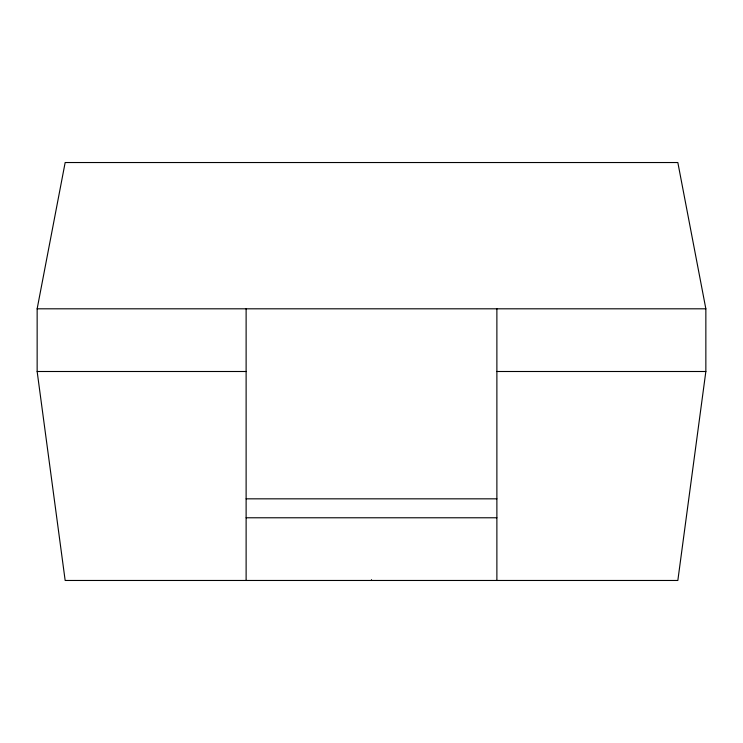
<?xml version="1.0" encoding="UTF-8"?>
<svg xmlns="http://www.w3.org/2000/svg" width="743" height="743" viewBox="0 0 743 743"><rect width="100%" height="100%" fill="white"/><g stroke="black" fill="none" stroke-linecap="round" stroke-linejoin="round"><path stroke-width="1.11" d="M705.85 371.5L677.839 580.469L65.161 580.469L37.15 371.5L37.15 308.809L65.161 162.531L677.839 162.531L705.85 308.809L705.85 371.5L496.881 371.5M37.15 308.809L705.85 308.809M37.15 371.5L246.119 371.5M246.119 498.832L496.881 498.832M246.119 517.778L496.881 517.778M496.881 308.809L496.881 580.469M371.5 579.726L371.5 580.469M246.119 308.809L246.119 580.469"/></g></svg>
